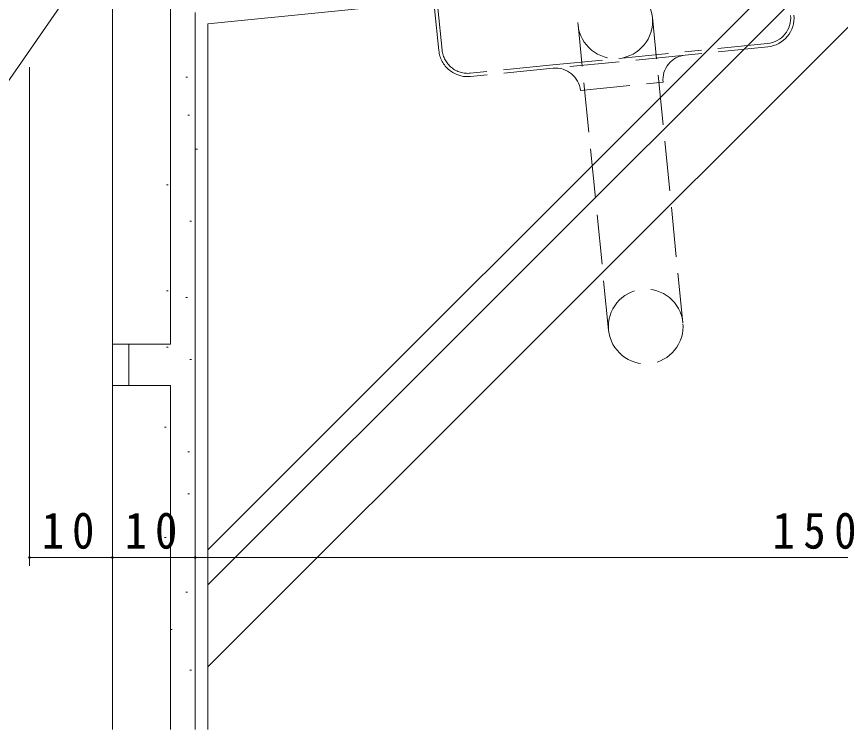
# Model space of a CAD drawing. Units: millimetres, scale not verified. Extents: x -594 to 539, y -420 to 386.
# Drawn here: x -521.6 to -422.2, y -318 to -232 of the extents above; entities that cross this region are included whole.
import ezdxf

# ---------------------------------------------------------------- set-up
doc = ezdxf.new("R2010")
doc.units = ezdxf.units.MM
doc.header["$LTSCALE"] = 2
doc.linetypes.add('DASHED3', pattern=[4, 3, -1])
for name, color, linetype, lineweight in [('0-5_YSS_K', 3, 'Continuous', 9), ('0-6_YKK_13', 4, 'Continuous', 9), ('0-7_YKK_D', 6, 'Continuous', 9)]:
    doc.layers.add(name, color=color, linetype=linetype, lineweight=lineweight)
doc.styles.add('ＭＳ ゴシック', font='')
doc.styles.get('ＭＳ ゴシック').set_extended_font_data('MS Gothic')

msp = doc.modelspace()

# ---------------------------------------------------------------- linework, layer by layer
at = {"layer": '0-5_YSS_K'}
for p, q in [((-498.5, -232.874), (-351.5, -218.136)), ((-498.5, -310.451), (-412.278, -224.23)), ((-498.5, -300.552), (-423.281, -225.333)), ((-498.5, -296.309), (-427.996, -225.806)), ((-510, -271.499), (-510, -226.499)), ((-503, -226.499), (-503, -271.499)), ((-500, -318), (-500, -231.499)), ((-498.5, -232.874), (-498.5, -318)), ((-501.13, -239.295), (-500.93, -239.295)), ((-500.889, -243.888), (-500.689, -243.888)), ((-499.922, -247.997), (-499.722, -247.997)), ((-503.483, -252.286), (-503.283, -252.286)), ((-500.647, -256.699), (-500.447, -256.699)), ((-503.483, -265.097), (-503.283, -265.097)), ((-501.13, -265.885), (-500.93, -265.885)), ((-503, -271.499), (-510, -271.499)), ((-508, -276.499), (-508, -271.499)), ((-503.483, -271.865), (-503.283, -271.865)), ((-500.647, -273.378), (-500.447, -273.378)), ((-503, -276.499), (-510, -276.499)), ((-510, -318), (-510, -276.499)), ((-503, -276.499), (-503, -318)), ((-503.725, -281.534), (-503.525, -281.534)), ((-500.889, -284.497), (-500.689, -284.497)), ((-500.889, -289.574), (-500.689, -289.574)), ((-503.725, -294.829), (-503.525, -294.829)), ((-501.13, -301.418), (-500.93, -301.418)), ((-503, -305.948), (-502.8, -305.948)), ((-500.647, -310.845), (-500.447, -310.845))]:
    msp.add_line(p, q, dxfattribs=at)
at = {"layer": '0-6_YKK_13', "linetype": 'DASHED3'}
for p, q in [((-470.647, -236.102), (-471.154, -231.027)), ((-470.249, -236.062), (-470.756, -230.987)), ((-441.234, -268.938), (-444.915, -232.121)), ((-450.189, -269.833), (-453.871, -233.017)), ((-431.035, -235.256), (-440.985, -236.251)), ((-456.906, -237.843), (-440.985, -236.251)), ((-430.995, -235.654), (-440.945, -236.649)), ((-440.945, -236.649), (-456.866, -238.241)), ((-456.906, -237.843), (-466.856, -238.838)), ((-456.866, -238.241), (-466.816, -239.236)), ((-453.582, -240.927), (-443.632, -239.932))]:
    msp.add_line(p, q, dxfattribs=at)
msp.add_circle((-449.393, -232.569), 4.5, dxfattribs=at)
for centre, radius, start, end in [((-431.343, -232.171), 3.1, 275.71059, 5.71059), ((-431.343, -232.171), 3.5, 275.71059, 5.71059), ((-467.164, -235.753), 3.5, 185.71059, 275.71059), ((-467.164, -235.753), 3.1, 185.71059, 275.71059), ((-440.647, -239.634), 3, 95.71059, 185.71059), ((-456.567, -241.226), 3, 5.71059, 95.71059), ((-445.711, -269.386), 4.5, 5.71059, 185.71059), ((-445.711, -269.386), 4.5, 185.71059, 5.71059)]:
    msp.add_arc(centre, radius, start, end, dxfattribs=at)
at = {"layer": '0-7_YKK_D'}
for p, q in [((-508.474, -219.413), (-528.692, -248.692)), ((-520, -238.096), (-520, -298.249)), ((-510, -238.096), (-510, -298.249)), ((-510, -238.096), (-510, -298.249)), ((-500, -238.096), (-500, -298.249)), ((-500, -238.096), (-500, -298.249)), ((-520, -297.249), (-510, -297.249)), ((-510, -297.249), (-500, -297.249)), ((-500, -297.249), (-350, -297.249))]:
    msp.add_line(p, q, dxfattribs=at)
for centre, start, end in [((-520, -297.249), 0, 180), ((-520, -297.249), 180, 0), ((-510, -297.249), 0, 180), ((-510, -297.249), 0, 180), ((-510, -297.249), 180, 0), ((-510, -297.249), 180, 0), ((-500, -297.249), 0, 180), ((-500, -297.249), 0, 180), ((-500, -297.249), 180, 0), ((-500, -297.249), 180, 0)]:
    msp.add_arc(centre, 0.106, start, end, dxfattribs=at)

# ---------------------------------------------------------------- texts
at = {"layer": '0-7_YKK_D', "color": 7, "char_height": 4.399, "attachment_point": 7, "style": 'ＭＳ ゴシック'}
for s, insert in [('\\T1.36;\\W0.9;10', (-518.52, -296.249)), ('\\T1.36;\\W0.9;10', (-508.52, -296.249)), ('\\T1.38;\\W0.9;150', (-430.44, -296.249))]:
    msp.add_mtext(s, dxfattribs=dict(at, insert=insert))

doc.saveas('drawing.dxf')
